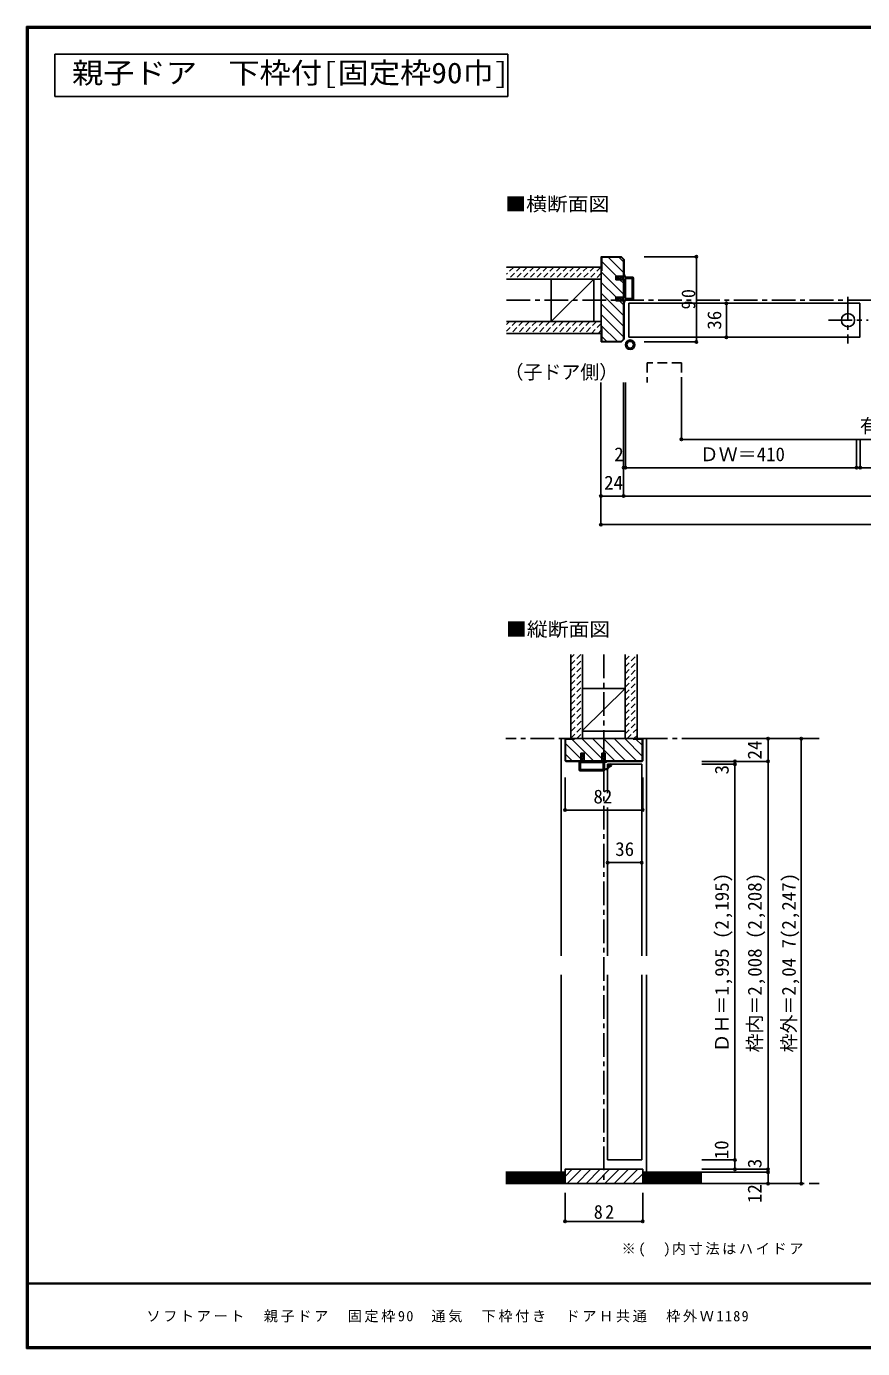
# Model space of a CAD drawing. Units: millimetres at full size, sheet at 1:5; details may follow other scales. Extents: x -973 to 977, y -718 to 696.
# Drawn here: x -973 to -91, y -701 to 696 of the extents above; entities that cross this region are included whole.
import ezdxf
from ezdxf.enums import TextEntityAlignment as Align

# ---------------------------------------------------------------- set-up
doc = ezdxf.new("R2010")
doc.units = ezdxf.units.MM
doc.header["$LTSCALE"] = 5
doc.header["$PDMODE"] = 32
doc.header["$PDSIZE"] = 2.5
for name, pattern in [('CHAIN1', [8, 5, -1, 1, -1]), ('DASHED1', [1.8, 1.2, -0.6]), ('DASHED2', [3, 2, -1])]:
    doc.linetypes.add(name, pattern=pattern)
for name, color, linetype in [('0-0_補助線', 7, 'Continuous'), ('0-1_通り芯', 4, 'CHAIN1'), ('0-3_仕上げ', 2, 'Continuous'), ('0-4_枠', 3, 'Continuous'), ('0-6_扉', 6, 'Continuous'), ('0-A_文字', 3, 'Continuous'), ('0-B_寸法', 7, 'Continuous'), ('0-C_ハッチ', 4, 'DASHED1'), ('F-1_枠', 6, 'Continuous'), ('F-A_文字', 7, 'Continuous')]:
    doc.layers.add(name, color=color, linetype=linetype)
doc.styles.add('ＭＳ ゴシック', font='')
doc.styles.get('ＭＳ ゴシック').set_extended_font_data('MS Gothic')

# ---------------------------------------------------------------- blocks, each defined once
blk = doc.blocks.new('2')
at = {"layer": '0-0_補助線'}
for p, q in [((-9.846, -9.622), (-9.846, 15.078)), ((-8.846, 16.078), (0.354, 16.078)), ((-8.846, 15.878), (0.637, 15.878)), ((-8.446, 14.378), (-8.446, -8.922)), ((-8.146, 14.678), (-1.546, 14.678)), ((-1.246, 14.378), (-1.246, -8.922)), ((0.154, 11.653), (2.154, 11.653)), ((0.154, 11.653), (0.154, -8.497)), ((2.154, 10.953), (2.154, 11.653)), ((3.154, 11.653), (2.512, 10.83)), ((3.154, 11.653), (6.154, 11.653)), ((4.154, 13.753), (4.154, 13.053)), ((5.154, 13.053), (4.512, 13.876)), ((7.154, 13.053), (5.154, 13.053)), ((6.154, 10.953), (6.154, 11.653)), ((7.558, 12.258), (6.516, 10.835)), ((-1.48, -10.622), (-8.846, -10.622)), ((-1.546, -9.222), (-8.146, -9.222)), ((-1.189, -10.85), (-0.732, -12.694)), ((0.354, -12.922), (-0.441, -12.922)), ((0.154, -8.497), (2.154, -8.497)), ((4.154, -9.897), (0.154, -9.897)), ((0.154, -9.897), (0.154, -10.622)), ((0.154, -10.622), (0.645, -12.548)), ((2.154, -7.797), (2.154, -8.497)), ((3.154, -8.497), (2.512, -7.674)), ((3.154, -8.497), (6.154, -8.497)), ((4.154, -10.597), (4.154, -9.897)), ((5.154, -9.897), (4.512, -10.72)), ((7.154, -9.897), (5.154, -9.897)), ((6.154, -7.797), (6.154, -8.497)), ((7.558, -9.101), (6.516, -7.679))]:
    blk.add_line(p, q, dxfattribs=at)
for points in [[(-9.646, 15.078), (-9.646, -9.622), (-9.846, -9.622)], [(4.154, 13.053), (0.154, 13.053), (0.649, 15.723)]]:
    blk.add_lwpolyline(points, dxfattribs=at)
for centre, radius, start, end in [((-8.846, 15.078), 1, 90, 180), ((-8.846, 15.078), 0.8, 90, 180), ((-8.146, 14.378), 0.3, 90, 180), ((-1.546, 14.378), 0.3, 0, 90), ((0.354, 15.778), 0.3, 349.49875, 90), ((2.354, 10.953), 0.2, 180, 322.03043), ((4.354, 13.753), 0.2, 37.96957, 180), ((6.354, 10.953), 0.2, 180, 323.78053), ((7.154, 12.553), 0.5, 323.78053, 90), ((-8.846, -9.622), 1, 180, 270), ((-2.846, -10.72), 6, 179.06153, 259.29815), ((-8.146, -8.922), 0.3, 180, 270), ((-2.846, -10.72), 5.3, 178.93757, 259.29815), ((-1.546, -8.922), 0.3, 270, 0), ((-1.48, -10.922), 0.3, 13.9282, 90), ((-0.441, -12.622), 0.3, 193.9282, 270), ((0.354, -12.622), 0.3, 270, 14.29438), ((2.354, -7.797), 0.2, 37.96957, 180), ((4.354, -10.597), 0.2, 180, 322.03043), ((6.354, -7.797), 0.2, 36.21947, 180), ((7.154, -9.397), 0.5, 270, 36.21947), ((-3.896, -16.272), 0.35, 259.29815, 79.29815)]:
    blk.add_arc(centre, radius, start, end, dxfattribs=at)
blk.add_point((-3.896, -16.622), dxfattribs=at)
blk = doc.blocks.new('01')
at = {"layer": '0-0_補助線'}
for p, q in [((-14.5, 0.346), (-14.5, -0.449)), ((-14.3, 0.346), (-14.3, -0.449)), ((-12.045, -0.049), (-14.178, 0.444)), ((-12, 0.146), (-14.133, 0.639)), ((-11.475, 5.146), (-12.298, 4.504)), ((-12.175, 4.146), (-11.475, 4.146)), ((-12.045, -0.049), (-11.993, 0.145)), ((-11.475, 0.146), (-12, 0.146)), ((-11.475, 7.146), (-11.475, 5.146)), ((-11.475, 4.146), (-11.475, 0.146)), ((-10.68, 7.55), (-9.257, 6.508)), ((-9.375, 6.146), (-10.075, 6.146)), ((-10.075, 3.146), (-10.075, 6.146)), ((-10.075, 3.146), (-9.252, 2.504)), ((-9.375, 2.146), (-10.075, 2.146)), ((-10.075, 0.146), (-10.075, 2.146)), ((-10.075, 0.146), (10.075, 0.146)), ((10.075, 3.146), (9.252, 2.504)), ((10.68, 7.55), (9.257, 6.508)), ((9.375, 6.146), (10.075, 6.146)), ((9.375, 2.146), (10.075, 2.146)), ((10.075, 3.146), (10.075, 6.146)), ((10.075, 0.146), (10.075, 2.146)), ((11.475, 7.146), (11.475, 5.146)), ((11.475, 5.146), (12.298, 4.504)), ((12.175, 4.146), (11.475, 4.146)), ((11.475, 4.146), (11.475, 0.146)), ((11.475, 0.146), (12, 0.146)), ((12.045, -0.049), (11.993, 0.145)), ((12, 0.146), (14.133, 0.639)), ((12.045, -0.049), (14.178, 0.444)), ((14.3, 0.346), (14.3, -0.449)), ((14.5, 0.346), (14.5, -0.449)), ((-14.265, -0.741), (-12.235, -1.196)), ((-14.222, -0.546), (-12.191, -1.001)), ((-12, -1.488), (-12, -8.854)), ((-11.8, -1.488), (-11.8, -8.854)), ((-11, -9.654), (11, -9.654)), ((11, -9.854), (-11, -9.854)), ((-10.6, -1.554), (-10.6, -8.154)), ((-10.3, -1.254), (10.3, -1.254)), ((-10.3, -8.454), (10.3, -8.454)), ((10.6, -1.554), (10.6, -8.154)), ((11.8, -1.488), (11.8, -8.854)), ((12, -1.488), (12, -8.854)), ((14.222, -0.546), (12.191, -1.001)), ((14.265, -0.741), (12.235, -1.196))]:
    blk.add_line(p, q, dxfattribs=at)
for centre, radius, start, end in [((-14.2, 0.346), 0.3, 77.00048, 180), ((-14.2, 0.346), 0.1, 77.00048, 180), ((-12.175, 4.346), 0.2, 127.96957, 270), ((-10.975, 7.146), 0.5, 53.78053, 180), ((-9.375, 6.346), 0.2, 270, 53.78053), ((-9.375, 2.346), 0.2, 270, 52.03043), ((9.375, 6.346), 0.2, 126.21947, 270), ((9.375, 2.346), 0.2, 127.96957, 270), ((10.975, 7.146), 0.5, 0, 126.21947), ((12.175, 4.346), 0.2, 270, 52.03043), ((14.2, 0.346), 0.3, 0, 102.99952), ((14.2, 0.346), 0.1, 0, 102.99952), ((-14.2, -0.449), 0.3, 180, 257.3929), ((-14.2, -0.449), 0.1, 180, 257.3929), ((-12.3, -1.488), 0.3, 0, 76.0718), ((-12.3, -1.488), 0.5, 0, 76.0718), ((-11, -8.854), 1, 180, 270), ((-11, -8.854), 0.8, 180, 270), ((-10.3, -1.554), 0.3, 90, 180), ((-10.3, -8.154), 0.3, 180, 270), ((10.3, -1.554), 0.3, 0, 90), ((10.3, -8.154), 0.3, 270, 0), ((11, -8.854), 1, 270, 0), ((11, -8.854), 0.8, 270, 0), ((12.3, -1.488), 0.5, 103.9282, 180), ((12.3, -1.488), 0.3, 103.9282, 180), ((14.2, -0.449), 0.1, 282.6071, 0), ((14.2, -0.449), 0.3, 282.6071, 0)]:
    blk.add_arc(centre, radius, start, end, dxfattribs=at)

msp = doc.modelspace()

# ---------------------------------------------------------------- linework, layer by layer
at = {"layer": '0-0_補助線'}
for radius in [5, 3.5]:
    msp.add_circle((-335.883, 359.63), radius, dxfattribs=at)
at = {"layer": '0-1_通り芯'}
for p, q in [((-466.347, 406.5), (469.653, 406.5)), ((-363.643, 32.5), (-363.643, -526.5)), ((-136.286, -56.5), (-467, -56.5)), ((-467, -526.5), (-136.286, -526.5))]:
    msp.add_line(p, q, dxfattribs=at)
at = {"layer": '0-1_通り芯', "color": 7}
for p, q in [((-105.884, 410.296), (-105.884, 361.063)), ((-126.419, 385.5), (-84.633, 385.5))]:
    msp.add_line(p, q, dxfattribs=at)
at = {"layer": '0-1_通り芯', "color": 7, "linetype": 'Continuous'}
msp.add_circle((-105.884, 385.5), 7, dxfattribs=at)
at = {"layer": '0-3_仕上げ'}
for p, q in [((-466.347, 441.5), (-366.347, 441.5)), ((-466.347, 429), (-366.347, 429)), ((-466.347, 384), (-366.347, 384)), ((-466.347, 371.5), (-366.347, 371.5)), ((-398.643, 32.5), (-398.643, -56.5)), ((-386.143, 32.5), (-386.143, -56.5)), ((-341.143, 32.5), (-341.143, -56.5)), ((-328.643, 32.5), (-328.643, -56.5)), ((-404.643, -514.5), (-467, -514.5)), ((-404.643, -526.5), (-404.643, -514.5)), ((-322.643, -526.5), (-322.643, -514.5)), ((-322.643, -514.5), (-260.286, -514.5)), ((-404.643, -526.5), (-467, -526.5)), ((-322.643, -526.5), (-260.286, -526.5))]:
    msp.add_line(p, q, dxfattribs=at)
at = {"layer": '0-3_仕上げ', "color": 7}
for p, q in [((-374.347, 429), (-419.347, 384)), ((-386.143, -47.928), (-341.143, -3.5)), ((-404.643, -516), (-467, -516)), ((-322.643, -516), (-260.286, -516)), ((-404.643, -517.5), (-467, -517.5)), ((-404.643, -519), (-467, -519)), ((-404.643, -520.5), (-467, -520.5)), ((-404.643, -522), (-467, -522)), ((-404.643, -523.5), (-467, -523.5)), ((-404.643, -525), (-467, -525)), ((-322.643, -517.5), (-260.286, -517.5)), ((-322.643, -519), (-260.286, -519)), ((-322.643, -520.5), (-260.286, -520.5)), ((-322.643, -522), (-260.286, -522)), ((-322.643, -523.5), (-260.286, -523.5)), ((-322.643, -525), (-260.286, -525))]:
    msp.add_line(p, q, dxfattribs=at)
at = {"layer": '0-3_仕上げ', "color": 3}
for p, q in [((-419.347, 429), (-419.347, 384)), ((-374.347, 429), (-374.347, 384)), ((-386.143, -3.5), (-341.143, -3.5)), ((-386.143, -48.5), (-341.143, -48.5))]:
    msp.add_line(p, q, dxfattribs=at)
at = {"layer": '0-4_枠'}
for p, q in [((-345.383, 452), (-365.847, 452)), ((-365.847, 437.5), (-365.847, 452)), ((-345.383, 452), (-342.847, 449.464)), ((-345.175, 452.5), (-342.347, 449.672)), ((-342.847, 449.464), (-342.847, 432)), ((-342.347, 449.672), (-342.347, 432)), ((-365.847, 437.5), (-366.347, 437.5)), ((-350.847, 428.3), (-350.847, 432)), ((-350.847, 432), (-342.347, 432)), ((-350.847, 428.3), (-350.847, 432)), ((-350.847, 432), (-342.347, 432)), ((-342.347, 428.3), (-350.847, 428.3)), ((-342.347, 428.3), (-350.847, 428.3)), ((-342.847, 409.7), (-342.847, 428.3)), ((-342.847, 409.7), (-342.847, 428.3)), ((-342.347, 409.7), (-342.347, 428.3)), ((-342.347, 409.7), (-342.347, 428.3)), ((-350.847, 406), (-350.847, 409.7)), ((-342.347, 409.7), (-350.847, 409.7)), ((-350.847, 406), (-350.847, 409.7)), ((-342.347, 409.7), (-350.847, 409.7)), ((-342.347, 406), (-350.847, 406)), ((-342.347, 406), (-350.847, 406)), ((-342.847, 365.536), (-342.847, 406)), ((-342.347, 365.328), (-342.347, 406)), ((-365.847, 377.5), (-366.347, 377.5)), ((-365.847, 377.5), (-365.847, 363)), ((-342.847, 365.536), (-345.382, 363)), ((-345.382, 363), (-365.847, 363)), ((-322.643, -56.5), (-404.643, -56.5)), ((-404.143, -79.586), (-404.143, -57)), ((-394.643, -57), (-404.143, -57)), ((-394.643, -57), (-394.643, -56.5)), ((-332.643, -57), (-332.643, -56.5)), ((-332.643, -57), (-323.143, -57)), ((-323.143, -79.586), (-323.143, -57)), ((-403.729, -80), (-404.143, -79.586)), ((-403.936, -80.5), (-388.143, -80.5)), ((-403.729, -80), (-388.143, -80)), ((-388.143, -72), (-384.443, -72)), ((-388.143, -80.5), (-388.143, -72)), ((-384.443, -80.5), (-384.443, -72)), ((-384.443, -80), (-365.843, -80)), ((-384.443, -80.5), (-365.843, -80.5)), ((-365.843, -80.5), (-365.843, -72)), ((-323.557, -80), (-362.143, -80)), ((-323.35, -80.5), (-362.143, -80.5)), ((-323.557, -80), (-323.143, -79.586))]:
    msp.add_line(p, q, dxfattribs=at)
at = {"layer": '0-4_枠', "color": 4}
for p, q in [((-404.643, -56.5), (-408.643, -56.5)), ((-408.643, -56.5), (-408.643, -286)), ((-322.643, -56.5), (-318.643, -56.5)), ((-318.643, -56.5), (-318.643, -286)), ((-408.643, -306), (-408.643, -514.5)), ((-318.643, -306), (-318.643, -514.5))]:
    msp.add_line(p, q, dxfattribs=at)
at = {"layer": '0-4_枠'}
for points in [[(-345.175, 452.5), (-366.347, 452.5), (-366.347, 362.5)], [(-342.347, 365.328), (-345.175, 362.5), (-366.347, 362.5)], [(-403.936, -80.5), (-404.643, -79.793), (-404.643, -56.5)], [(-323.35, -80.5), (-322.643, -79.793), (-322.643, -56.5)], [(-365.843, -72), (-362.143, -72), (-362.143, -80.5)]]:
    msp.add_lwpolyline(points, dxfattribs=at)
msp.add_lwpolyline([(-404.643, -526.5), (-322.643, -526.5), (-322.643, -511.5), (-404.643, -511.5)], close=True, dxfattribs=at)
at = {"layer": '0-6_扉'}
for p, q in [((-337.347, 403.5), (-337.347, 367.5)), ((-337.347, 403.5), (-93.384, 403.5)), ((-93.384, 403.5), (-93.384, 367.5)), ((-359.643, -83.5), (-359.643, -114.19)), ((-359.643, -83.5), (-323.643, -83.5)), ((-323.643, -83.5), (-323.643, -286)), ((-359.643, -129.422), (-359.643, -286)), ((-359.643, -306), (-359.643, -501.5)), ((-323.643, -306), (-323.643, -501.5)), ((-323.643, -501.5), (-359.643, -501.5))]:
    msp.add_line(p, q, dxfattribs=at)
at = {"layer": '0-6_扉', "linetype": 'DASHED2'}
msp.add_line((-281.852, 340.381), (-281.852, 319.657), dxfattribs=at)
at = {"layer": '0-6_扉'}
msp.add_lwpolyline([(-337.347, 367.5), (-93.384, 367.5), (-93.384, 403.5)], dxfattribs=at)
at = {"layer": '0-6_扉', "linetype": 'DASHED2'}
msp.add_lwpolyline([(-281.852, 340.381), (-317.852, 340.381), (-317.852, 319.657)], dxfattribs=at)
at = {"layer": '0-A_文字'}
for p, q in [((-943.333, 621.667), (-943.333, 666.667)), ((-943.333, 666.667), (-465.173, 666.667)), ((-465.173, 621.667), (-465.173, 666.667)), ((-943.333, 621.667), (-465.173, 621.667))]:
    msp.add_line(p, q, dxfattribs=at)
at = {"layer": '0-B_寸法', "color": 4}
for p, q in [((-265.889, 452.5), (-321.115, 452.5)), ((-265.889, 362.5), (-265.889, 452.5)), ((-234.337, 403.5), (-234.337, 367.5)), ((-265.889, 362.5), (-321.115, 362.5)), ((-366.847, 169.657), (-366.847, 319.657)), ((-342.847, 199.657), (-342.847, 319.657)), ((-340.847, 229.657), (-340.847, 319.657)), ((-281.852, 259.657), (-281.852, 319.657)), ((-281.852, 259.657), (282.158, 259.657)), ((-96.884, 229.657), (-96.884, 259.657)), ((-92.884, 229.657), (-92.884, 259.657)), ((342.153, 229.657), (-342.847, 229.657)), ((366.153, 199.657), (-366.847, 199.657)), ((366.153, 169.657), (-366.847, 169.657)), ((-155.286, -56.5), (-260.286, -56.5)), ((-190.286, -56.5), (-190.286, -526.5)), ((-155.286, -56.5), (-155.286, -526.5)), ((-190.286, -80.5), (-260.286, -80.5)), ((-225.286, -83.5), (-260.286, -83.5)), ((-225.286, -80.5), (-225.286, -511.5)), ((-404.643, -131.922), (-404.643, -97.4)), ((-322.643, -131.922), (-322.643, -97.4)), ((-404.643, -131.922), (-322.643, -131.922)), ((-359.643, -187.382), (-323.643, -187.382)), ((-225.286, -501.5), (-260.286, -501.5)), ((-190.286, -511.5), (-260.286, -511.5)), ((-190.286, -514.5), (-260.286, -514.5)), ((-155.286, -526.5), (-260.286, -526.5)), ((-404.643, -566.5), (-404.643, -536.5)), ((-322.643, -566.5), (-322.643, -536.5)), ((-404.643, -566.5), (-322.643, -566.5))]:
    msp.add_line(p, q, dxfattribs=at)
at = {"layer": '0-B_寸法'}
for p in [(-265.889, 452.5), (-234.337, 403.5), (-265.889, 362.5), (-234.337, 367.5), (-281.852, 259.657), (-342.847, 229.657), (-340.847, 229.657), (-96.884, 229.657), (-92.884, 229.657), (-366.847, 199.657), (-342.847, 199.657), (-366.847, 169.657), (-190.286, -56.5), (-155.286, -56.5), (-225.286, -80.5), (-225.286, -83.5), (-190.286, -80.5), (-404.643, -131.922), (-322.643, -131.922), (-359.643, -187.382), (-323.643, -187.382), (-225.286, -501.5), (-225.286, -511.5), (-190.286, -511.5), (-190.286, -514.5), (-190.286, -526.5), (-155.286, -526.5), (-404.643, -566.5), (-322.643, -566.5)]:
    msp.add_point(p, dxfattribs=at)
at = {"layer": '0-C_ハッチ', "linetype": 'Continuous'}
for p, q in [((-365.847, 447.47), (-350.376, 432)), ((-359.063, 452), (-342.847, 435.784)), ((-347.749, 452), (-342.847, 447.098)), ((-366.347, 436.657), (-342.847, 413.157)), ((-366.347, 425.342), (-350.704, 409.7)), ((-346.676, 428.3), (-342.847, 424.47)), ((-346.676, 428.3), (-342.847, 424.47)), ((-366.347, 414.029), (-342.847, 390.529)), ((-347.004, 406), (-342.847, 401.843)), ((-347.004, 406), (-342.847, 401.843)), ((-366.347, 402.716), (-342.847, 379.216)), ((-366.347, 391.402), (-342.847, 367.902)), ((-366.347, 380.088), (-349.259, 363)), ((-365.847, 368.275), (-360.572, 363)), ((-404.143, -61.784), (-388.143, -77.784)), ((-397.613, -57), (-374.613, -80)), ((-386.8, -56.5), (-365.843, -77.457)), ((-375.485, -56.5), (-351.986, -80)), ((-364.172, -56.5), (-340.672, -80)), ((-352.858, -56.5), (-329.358, -80)), ((-341.545, -56.5), (-323.143, -74.902)), ((-329.731, -57), (-323.143, -63.588)), ((-404.143, -73.098), (-397.241, -80)), ((-404.643, -518.992), (-397.151, -511.5)), ((-402.251, -526.5), (-387.251, -511.5)), ((-392.352, -526.5), (-377.352, -511.5)), ((-382.452, -526.5), (-367.452, -511.5)), ((-372.553, -526.5), (-357.553, -511.5)), ((-362.653, -526.5), (-347.653, -511.5)), ((-352.754, -526.5), (-337.754, -511.5)), ((-342.854, -526.5), (-327.854, -511.5)), ((-332.955, -526.5), (-322.643, -516.188)), ((-323.055, -526.5), (-322.643, -526.088))]:
    msp.add_line(p, q, dxfattribs=at)
at = {"layer": '0-C_ハッチ'}
for p, q in [((-458.878, 441.5), (-466.347, 434.031)), ((-465.949, 441.5), (-466.347, 441.102)), ((-451.807, 441.5), (-464.307, 429)), ((-444.736, 441.5), (-457.236, 429)), ((-437.665, 441.5), (-450.165, 429)), ((-430.594, 441.5), (-443.094, 429)), ((-423.523, 441.5), (-436.023, 429)), ((-416.452, 441.5), (-428.952, 429)), ((-409.381, 441.5), (-421.881, 429)), ((-402.31, 441.5), (-414.81, 429)), ((-395.239, 441.5), (-407.739, 429)), ((-388.168, 441.5), (-400.668, 429)), ((-381.096, 441.5), (-393.596, 429)), ((-374.025, 441.5), (-386.525, 429)), ((-366.954, 441.5), (-379.454, 429)), ((-366.347, 435.036), (-372.383, 429)), ((-456.17, 384), (-466.347, 373.823)), ((-463.241, 384), (-466.347, 380.894)), ((-449.099, 384), (-461.599, 371.5)), ((-442.028, 384), (-454.528, 371.5)), ((-434.957, 384), (-447.457, 371.5)), ((-427.886, 384), (-440.386, 371.5)), ((-420.815, 384), (-433.315, 371.5)), ((-413.744, 384), (-426.244, 371.5)), ((-406.673, 384), (-419.173, 371.5)), ((-399.601, 384), (-412.101, 371.5)), ((-392.53, 384), (-405.03, 371.5)), ((-385.459, 384), (-397.959, 371.5)), ((-378.388, 384), (-390.888, 371.5)), ((-371.317, 384), (-383.817, 371.5)), ((-366.347, 381.899), (-376.746, 371.5)), ((-366.347, 374.828), (-369.675, 371.5)), ((-398.643, 28.96), (-395.103, 32.5)), ((-398.643, 21.889), (-388.032, 32.5)), ((-341.143, 26.252), (-334.895, 32.5)), ((-341.143, 19.181), (-328.643, 31.681)), ((-398.643, 14.818), (-386.143, 27.318)), ((-398.643, 7.747), (-386.143, 20.247)), ((-341.143, 12.11), (-328.643, 24.61)), ((-341.143, 5.039), (-328.643, 17.539)), ((-398.643, 0.676), (-386.143, 13.176)), ((-398.643, -6.395), (-386.143, 6.105)), ((-341.143, -2.032), (-328.643, 10.468)), ((-341.143, -9.103), (-328.643, 3.397)), ((-398.643, -13.466), (-386.143, -0.966)), ((-398.643, -20.537), (-386.143, -8.037)), ((-341.143, -16.174), (-328.643, -3.674)), ((-341.143, -23.246), (-328.643, -10.746)), ((-398.643, -27.608), (-386.143, -15.108)), ((-398.643, -34.679), (-386.143, -22.179)), ((-341.143, -30.317), (-328.643, -17.817)), ((-341.143, -37.388), (-328.643, -24.888)), ((-398.643, -41.751), (-386.143, -29.251)), ((-398.321, -48.5), (-386.143, -36.322)), ((-341.143, -44.459), (-328.643, -31.959)), ((-341.143, -51.53), (-328.643, -39.03)), ((-398.643, -55.893), (-386.143, -43.393)), ((-392.179, -56.5), (-386.143, -50.464)), ((-339.042, -56.5), (-328.643, -46.101)), ((-331.971, -56.5), (-328.643, -53.172))]:
    msp.add_line(p, q, dxfattribs=at)
at = {"layer": 'F-1_枠'}
for p, q in [((-973.347, 695.833), (-973.347, -700.833)), ((-973.347, 695.833), (976.653, 695.833)), ((-973.347, 695), (976.653, 695)), ((-973.347, 694.167), (976.653, 694.167)), ((-972.514, 695.833), (-972.514, -700.833)), ((-971.68, 695.833), (-971.68, -700.833)), ((976.653, -631.667), (-973.347, -631.667)), ((976.653, -632.5), (-973.347, -632.5)), ((976.653, -699.167), (-973.347, -699.167)), ((976.653, -700), (-973.347, -700)), ((976.653, -700.833), (-973.347, -700.833))]:
    msp.add_line(p, q, dxfattribs=at)

# ---------------------------------------------------------------- block references
at = {"layer": '0-0_補助線', "rotation": 90}
for name, p in [('01', (-342.201, 419)), ('2', (-373.565, -80.654))]:
    msp.add_blockref(name, p, dxfattribs=at)

# ---------------------------------------------------------------- texts
at = {"layer": '0-A_文字', "style": 'ＭＳ ゴシック', "width": 1.1}
msp.add_text('親子ドア\u3000下枠付[固定枠90巾]', height=21.99, dxfattribs=at).set_placement((-925.208, 629.167), align=Align.BOTTOM_LEFT)
at = {"layer": '0-A_文字', "color": 7, "style": 'ＭＳ ゴシック', "width": 1.1}
for s, p in [('■横断面図', (-467.709, 496.5)), ('■縦断面図', (-467, 47.256))]:
    msp.add_text(s, height=14.66, dxfattribs=at).set_placement(p, align=Align.BOTTOM_LEFT)
at = {"layer": '0-A_文字', "color": 7, "style": 'ＭＳ ゴシック'}
msp.add_text('（子ドア側）', height=14.66, dxfattribs=at).set_placement((-468.5, 319), align=Align.BOTTOM_LEFT)
at = {"layer": '0-A_文字', "color": 7, "insert": (-344.939, -603.667), "char_height": 11, "attachment_point": 7, "style": 'ＭＳ ゴシック'}
msp.add_mtext('\\T1.18;※(\u3000)内寸法はハイドア', dxfattribs=at)
at = {"layer": '0-B_寸法', "style": 'ＭＳ ゴシック'}
for s, p in [('36', (-235.337, 375.5)), ('24', (-192.786, -78.5)), ('3', (-227.449, -94.385)), ('ＤＨ＝1,995 (2,195)', (-227.323, -388)), ('枠内＝2,008 (2,208)', (-192.643, -388)), ('枠外＝2,04 7(2,247)', (-156.629, -388)), ('10', (-227.786, -500.875)), ('3', (-192.786, -510.25)), ('12', (-192.786, -547.125))]:
    msp.add_text(s, height=14.66, rotation=90, dxfattribs=at).set_placement(p, align=Align.BOTTOM_LEFT)
for s, p in [('有効開口寸法＝1,021', (-93.347, 262.157)), ('2', (-352.669, 232.157)), ('ＤＷ＝410', (-262.365, 232.157)), ('24', (-363.347, 202.157)), ('82', (-374.643, -129.422)), ('36', (-351.643, -184.882))]:
    msp.add_text(s, height=14.66, dxfattribs=at).set_placement(p, align=Align.BOTTOM_LEFT)
at = {"layer": '0-B_寸法', "insert": (-266.889, 396.875), "char_height": 14.66, "attachment_point": 7, "rotation": 90, "style": 'ＭＳ ゴシック'}
msp.add_mtext('\\T1.27;\\W0.95;90', dxfattribs=at)
at = {"layer": '0-B_寸法', "insert": (-374.268, -564), "char_height": 14.66, "attachment_point": 7, "style": 'ＭＳ ゴシック'}
msp.add_mtext('\\T1.27;\\W0.95;82', dxfattribs=at)
at = {"layer": 'F-A_文字', "insert": (-846.68, -673.333), "char_height": 11, "attachment_point": 7, "style": 'ＭＳ ゴシック'}
msp.add_mtext('\\T1.18;ソフトアート\u3000親子ドア\u3000固定枠90\u3000通気\u3000下枠付き\u3000ドアＨ共通\u3000枠外Ｗ1189', dxfattribs=at)

doc.saveas('drawing.dxf')
